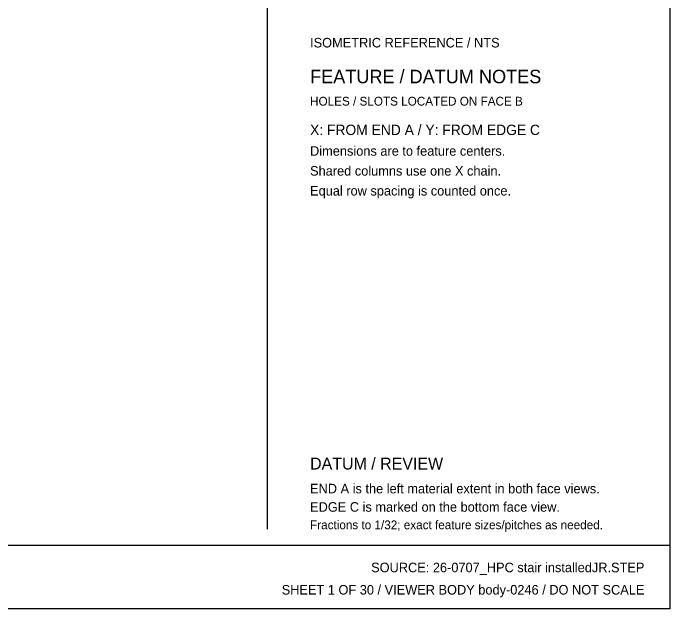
# Model space of a CAD drawing. Header units: inches. Extents: x 5 to 369, y 5 to 237.
# Drawn here: x 242.8 to 368.8, y 5.2 to 119.5 of the extents above; entities that cross this region are included whole.
import ezdxf
from ezdxf.enums import TextEntityAlignment as Align

# ---------------------------------------------------------------- set-up
doc = ezdxf.new("R2010")
doc.units = ezdxf.units.IN
doc.header["$MEASUREMENT"] = 0

msp = doc.modelspace()

# ---------------------------------------------------------------- linework, layer by layer
at = {"layer": 'OUTLINE'}
for p, q in [((368.81, 236.81), (368.81, 5.19)), ((291.5, 207.63), (291.5, 20.47)), ((5.19, 17.42), (368.81, 17.42)), ((368.81, 5.19), (5.19, 5.19))]:
    msp.add_line(p, q, dxfattribs=at)

# ---------------------------------------------------------------- texts
at = {"layer": 'ANNOTATION'}
for s, height, p in [('ISOMETRIC REFERENCE / NTS', 1.8333, (299.75, 112.9)), ('FEATURE / DATUM NOTES', 2.5972, (299.75, 106.03)), ('HOLES / SLOTS LOCATED ON FACE B', 1.6806, (299.75, 101.75)), ('X: FROM END A / Y: FROM EDGE C', 1.9861, (299.75, 96.1)), ('Dimensions are to feature centers.', 1.8333, (299.75, 92.13)), ('Shared columns use one X chain.', 1.8333, (299.75, 88.31)), ('Equal row spacing is counted once.', 1.8333, (299.75, 84.49)), ('DATUM / REVIEW', 2.2917, (299.75, 31.93)), ('END A is the left material extent in both face views.', 1.8333, (299.75, 27.35)), ('EDGE C is marked on the bottom face view.', 1.8333, (299.75, 23.83)), ('Fractions to 1/32; exact feature sizes/pitches as needed.', 1.6806, (299.75, 20.47))]:
    msp.add_text(s, height=height, dxfattribs=at).set_placement(p)
for s, p in [('SOURCE: 26-0707_HPC stair installedJR.STEP', (363.92, 12.22)), ('SHEET 1 OF 30 / VIEWER BODY body-0246 / DO NOT SCALE', (363.92, 7.94))]:
    msp.add_text(s, height=1.8333, dxfattribs=at).set_placement(p, align=Align.RIGHT)

doc.saveas('drawing.dxf')
